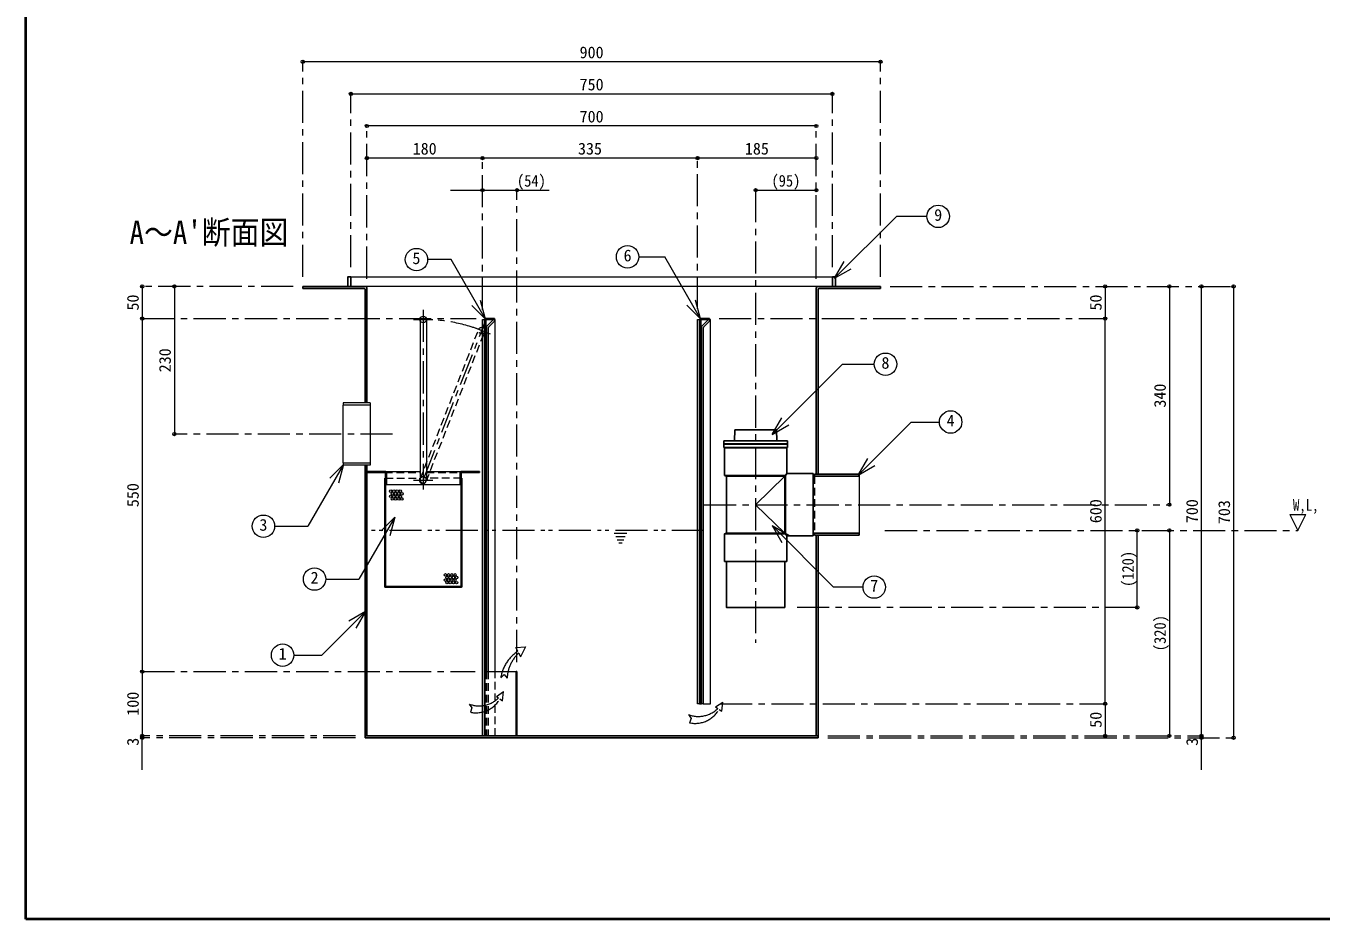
# Model space of a CAD drawing. Units: millimetres at full size, sheet at 1:10. Extents: x -2046 to 2004, y -1413 to 1397.
# Drawn here: x -2046 to -29, y -1413 to -22 of the extents above; entities that cross this region are included whole.
import ezdxf
from ezdxf.enums import TextEntityAlignment as Align

# ---------------------------------------------------------------- set-up
doc = ezdxf.new("R2010")
doc.units = ezdxf.units.MM
doc.header["$LTSCALE"] = 10
doc.header["$PDMODE"] = 32
doc.header["$PDSIZE"] = 5
for name, pattern in [('CHAIN1', [8, 5, -1, 1, -1]), ('DASHED1', [1.8, 1.2, -0.6]), ('DOUBLE_CHAIN1', [8.8, 5, -1, 0.6, -0.6, 0.6, -1])]:
    doc.linetypes.add(name, pattern=pattern)
doc.layers.add('0-6_補助線', color=4, linetype='Continuous', lineweight=9)
doc.styles.add('ＭＳ ゴシック', font='')
doc.styles.get('ＭＳ ゴシック').set_extended_font_data('MS Gothic')

msp = doc.modelspace()

# ---------------------------------------------------------------- linework, layer by layer
at = {"layer": '0-6_補助線', "color": 1, "lineweight": 40}
for p, q in [((-2046.21, -1413.32), (-2046.21, 1396.68)), ((2003.79, -1413.32), (-2046.21, -1413.32))]:
    msp.add_line(p, q, dxfattribs=at)
at = {"layer": '0-6_補助線'}
for p, q in [((-714.96, -77.82), (-1614.96, -77.82)), ((-1539.96, -127.82), (-789.96, -127.82)), ((-814.96, -177.82), (-1514.96, -177.82)), ((-1334.96, -227.82), (-1514.96, -227.82)), ((-999.96, -227.82), (-1334.96, -227.82)), ((-814.96, -227.82), (-999.96, -227.82)), ((-1384.96, -277.82), (-1231.21, -277.82)), ((-909.46, -277.82), (-814.96, -277.82)), ((-1539.96, -412.82), (-789.96, -412.82)), ((-1864.96, -427.82), (-1864.96, -477.82)), ((-1814.96, -427.82), (-1814.96, -657.82)), ((-811.96, -427.82), (-1517.96, -427.82)), ((-364.96, -427.82), (-364.96, -477.82)), ((-264.96, -427.82), (-264.96, -767.82)), ((-214.96, -1127.82), (-214.96, -427.82)), ((-164.96, -427.82), (-164.96, -1130.82)), ((-1864.96, -477.82), (-1864.96, -1027.82)), ((-1331.96, -479.32), (-1331.21, -479.32)), ((-1316.21, -479.32), (-1314.96, -479.32)), ((-1314.96, -1027.82), (-1314.96, -479.32)), ((-996.96, -479.32), (-996.21, -479.32)), ((-981.21, -479.32), (-979.96, -479.32)), ((-979.96, -1077.82), (-979.96, -479.32)), ((-364.96, -1077.82), (-364.96, -477.82)), ((-1486.21, -716.32), (-1432.21, -716.32)), ((-1422.21, -716.32), (-1368.21, -716.32)), ((-1484.71, -736.32), (-1369.71, -736.32)), ((-314.96, -927.82), (-314.96, -807.82)), ((-264.96, -807.82), (-264.96, -1127.82)), ((-1864.96, -1027.82), (-1864.96, -1127.82)), ((-996.96, -1077.82), (-996.21, -1077.82)), ((-994.71, -1077.82), (-993.96, -1077.82)), ((-990.96, -1077.82), (-979.96, -1077.82)), ((-364.96, -1077.82), (-364.96, -1127.82)), ((-1864.96, -1180.82), (-1864.96, -1127.82)), ((-214.96, -1180.82), (-214.96, -1127.82))]:
    msp.add_line(p, q, dxfattribs=at)
at = {"layer": '0-6_補助線', "linetype": 'CHAIN1'}
for p, q in [((-1614.96, -412.82), (-1614.96, -77.82)), ((-714.96, -412.82), (-714.96, -77.82)), ((-1539.96, -397.82), (-1539.96, -127.82)), ((-789.96, -397.82), (-789.96, -127.82)), ((-1514.96, -415.82), (-1514.96, -177.82)), ((-814.96, -415.82), (-814.96, -177.82)), ((-1334.96, -464.32), (-1334.96, -227.82)), ((-999.96, -462.82), (-999.96, -227.82)), ((-1281.21, -1012.82), (-1281.21, -277.82)), ((-909.46, -277.82), (-909.46, -982.82)), ((-1629.96, -427.82), (-1864.96, -427.82)), ((-699.96, -427.82), (-164.96, -427.82)), ((-1864.96, -477.82), (-1344.71, -477.82)), ((-1442.21, -479.32), (-1412.21, -479.32)), ((-1427.21, -464.32), (-1427.21, -744.32)), ((-1427.21, -729.32), (-1330.75, -482.5)), ((-966.21, -477.82), (-364.96, -477.82)), ((-1322.24, -501.93), (-1350.18, -491.01)), ((-1474.96, -657.82), (-1814.96, -657.82)), ((-1442.21, -729.32), (-1412.21, -729.32)), ((-989.96, -767.82), (-264.96, -767.82)), ((-707.96, -807.82), (-64.96, -807.82)), ((-314.96, -927.82), (-848.96, -927.82)), ((-1864.96, -1027.82), (-1346.21, -1027.82)), ((-964.96, -1077.82), (-364.96, -1077.82)), ((-1532.96, -1127.82), (-1864.96, -1127.82)), ((-796.96, -1127.82), (-214.96, -1127.82)), ((-1532.96, -1130.82), (-1864.96, -1130.82)), ((-796.96, -1130.82), (-164.96, -1130.82))]:
    msp.add_line(p, q, dxfattribs=at)
at = {"layer": '0-6_補助線', "color": 7, "lineweight": 18}
for p, q in [((-786.69, -415.13), (-690.14, -318.58)), ((-642.54, -318.58), (-690.14, -318.58)), ((-1091.42, -381.69), (-1051, -381.69)), ((-995.18, -478.38), (-1051, -381.69)), ((-1383.92, -385.99), (-1420.38, -385.99)), ((-1330.46, -478.59), (-1383.92, -385.99)), ((-786.69, -415.13), (-771.69, -389.15)), ((-786.69, -415.13), (-760.71, -400.13)), ((-1330.46, -478.59), (-1351.67, -457.38)), ((-1330.46, -478.59), (-1338.22, -449.61)), ((-995.18, -478.38), (-1016.39, -457.16)), ((-995.18, -478.38), (-1002.95, -449.4)), ((-1432.21, -479.32), (-1432.21, -729.32)), ((-1422.21, -479.32), (-1422.21, -729.32)), ((-1334.96, -479.32), (-1331.96, -479.32)), ((-1334.96, -1127.82), (-1334.96, -479.32)), ((-1331.96, -1127.82), (-1331.96, -479.32)), ((-1328.08, -489.44), (-1317.96, -479.32)), ((-1325.52, -491.12), (-1315.84, -481.44)), ((-1317.96, -479.32), (-1315.84, -481.44)), ((-996.96, -1077.82), (-996.96, -479.32)), ((-993.08, -489.44), (-982.96, -479.32)), ((-990.52, -491.12), (-980.84, -481.44)), ((-982.96, -479.32), (-980.84, -481.44)), ((-1328.96, -491.56), (-1328.96, -1027.82)), ((-1325.96, -492.18), (-1325.96, -1027.82)), ((-993.96, -491.56), (-993.96, -1077.82)), ((-990.96, -492.18), (-990.96, -1077.82)), ((-1551.96, -702.82), (-1551.96, -612.82)), ((-1509.96, -612.82), (-1509.96, -702.82)), ((-883.59, -658.38), (-868.59, -632.4)), ((-883.59, -658.38), (-857.61, -643.38)), ((-1551.49, -705.01), (-1607.11, -801.35)), ((-1551.49, -705.01), (-1572.71, -726.23)), ((-1551.49, -705.01), (-1559.26, -733.99)), ((-749.9, -721.69), (-734.9, -695.71)), ((-749.9, -721.69), (-723.92, -706.69)), ((-747.96, -723.32), (-747.96, -812.32)), ((-77.46, -782.82), (-64.96, -807.82)), ((-77.46, -782.82), (-52.46, -782.82)), ((-64.96, -807.82), (-52.46, -782.82)), ((-1658.76, -801.35), (-1607.11, -801.35)), ((-1471.74, -787.25), (-1527.36, -883.59)), ((-1471.74, -787.25), (-1492.95, -808.46)), ((-1471.74, -787.25), (-1479.5, -816.23)), ((-883.64, -800.44), (-868.64, -826.43)), ((-883.64, -800.44), (-857.66, -815.44)), ((-883.64, -800.44), (-788.01, -896.07)), ((-1579.01, -883.59), (-1527.36, -883.59)), ((-742.18, -896.07), (-788.01, -896.07)), ((-1517.08, -934.27), (-1584.97, -1002.16)), ((-1517.08, -934.27), (-1543.06, -949.27)), ((-1517.08, -934.27), (-1532.08, -960.26)), ((-1628.81, -1002.16), (-1584.97, -1002.16)), ((-1331.21, -1027.82), (-1331.21, -1127.82)), ((-1329.71, -1027.82), (-1282.71, -1027.82)), ((-996.96, -1077.82), (-999.96, -1077.82)), ((-990.96, -1077.82), (-993.96, -1077.82))]:
    msp.add_line(p, q, dxfattribs=at)
at = {"layer": '0-6_補助線', "color": 5, "lineweight": 25}
for p, q in [((-1539.96, -412.82), (-1539.96, -427.82)), ((-789.96, -412.82), (-789.96, -427.82)), ((-789.96, -412.82), (-784.96, -412.82)), ((-784.96, -427.82), (-784.96, -412.82)), ((-1614.96, -430.82), (-1614.96, -427.82)), ((-1517.96, -427.82), (-1614.96, -427.82)), ((-1519.46, -430.82), (-1614.96, -430.82)), ((-1517.96, -432.32), (-1517.96, -609.32)), ((-1514.96, -430.82), (-1514.96, -609.32)), ((-814.96, -430.82), (-814.96, -720.32)), ((-811.96, -427.82), (-714.96, -427.82)), ((-811.96, -432.32), (-811.96, -720.32)), ((-810.46, -430.82), (-714.96, -430.82)), ((-714.96, -430.82), (-714.96, -427.82)), ((-1331.21, -479.32), (-1331.21, -1027.82)), ((-1329.71, -477.82), (-1316.21, -477.82)), ((-1329.71, -480.07), (-1329.71, -1027.82)), ((-1328.96, -479.32), (-1316.21, -479.32)), ((-1316.21, -477.82), (-1316.21, -479.32)), ((-996.21, -479.32), (-996.21, -1077.82)), ((-994.71, -477.82), (-981.21, -477.82)), ((-994.71, -480.07), (-994.71, -1077.82)), ((-993.96, -479.32), (-981.21, -479.32)), ((-981.21, -477.82), (-981.21, -479.32)), ((-942.46, -668.32), (-941.96, -651.32)), ((-876.96, -651.32), (-941.96, -651.32)), ((-876.46, -668.32), (-876.96, -651.32)), ((-859.96, -668.32), (-958.96, -668.32)), ((-958.96, -668.32), (-958.96, -672.82)), ((-958.96, -672.82), (-859.96, -672.82)), ((-958.96, -673.32), (-859.96, -673.32)), ((-958.96, -678.82), (-958.96, -673.32)), ((-958.96, -678.82), (-859.96, -678.82)), ((-957.96, -679.32), (-860.96, -679.32)), ((-957.96, -722.32), (-957.96, -679.32)), ((-860.96, -679.32), (-860.96, -719.32)), ((-859.96, -668.32), (-859.96, -672.82)), ((-859.96, -678.82), (-859.96, -673.32)), ((-1517.96, -706.32), (-1517.96, -1130.82)), ((-1514.96, -706.32), (-1514.96, -1127.82)), ((-1514.71, -716.32), (-1514.71, -717.82)), ((-1486.21, -716.32), (-1514.71, -716.32)), ((-1486.96, -717.82), (-1514.71, -717.82)), ((-1487.21, -726.32), (-1486.21, -726.32)), ((-1487.21, -895.32), (-1487.21, -726.32)), ((-1486.21, -894.82), (-1486.21, -718.57)), ((-1484.71, -717.82), (-1484.71, -736.32)), ((-1369.71, -717.82), (-1369.71, -736.32)), ((-1368.21, -716.32), (-1339.71, -716.32)), ((-1368.21, -894.82), (-1368.21, -718.57)), ((-1368.21, -726.32), (-1367.21, -726.32)), ((-1367.46, -717.82), (-1339.71, -717.82)), ((-1367.21, -895.32), (-1367.21, -726.32)), ((-1339.71, -717.82), (-1339.71, -716.32)), ((-957.96, -722.32), (-862.96, -722.32)), ((-954.96, -723.32), (-957.96, -722.32)), ((-954.96, -723.32), (-863.96, -723.32)), ((-954.96, -723.32), (-954.96, -812.32)), ((-863.96, -723.32), (-862.96, -722.32)), ((-863.96, -723.32), (-863.96, -812.32)), ((-860.96, -719.32), (-862.96, -722.32)), ((-862.96, -722.32), (-862.96, -813.32)), ((-819.96, -719.32), (-860.96, -719.32)), ((-819.96, -719.32), (-819.96, -816.32)), ((-819.96, -723.32), (-747.96, -723.32)), ((-817.96, -720.32), (-747.96, -720.32)), ((-817.96, -720.32), (-817.96, -723.32)), ((-747.96, -720.32), (-747.96, -723.32)), ((-1486.21, -736.32), (-1484.71, -736.32)), ((-1369.71, -736.32), (-1368.21, -736.32)), ((-954.96, -812.32), (-957.96, -813.32)), ((-957.96, -813.32), (-862.96, -813.32)), ((-957.96, -813.32), (-957.96, -856.32)), ((-954.96, -812.32), (-863.96, -812.32)), ((-863.96, -812.32), (-862.96, -813.32)), ((-860.96, -816.32), (-862.96, -813.32)), ((-860.96, -816.32), (-860.96, -856.32)), ((-819.96, -816.32), (-860.96, -816.32)), ((-747.96, -812.32), (-819.96, -812.32)), ((-817.96, -812.32), (-817.96, -815.32)), ((-817.96, -815.32), (-747.96, -815.32)), ((-814.96, -1127.82), (-814.96, -815.32)), ((-811.96, -815.32), (-811.96, -1130.82)), ((-747.96, -812.32), (-747.96, -815.32)), ((-957.96, -856.32), (-860.96, -856.32)), ((-863.96, -856.32), (-863.96, -927.82)), ((-1368.21, -896.32), (-1486.21, -896.32)), ((-1368.71, -895.32), (-1485.71, -895.32)), ((-1329.71, -1027.82), (-1331.21, -1027.82)), ((-1282.71, -1027.82), (-1282.71, -1127.82)), ((-1281.21, -1027.82), (-1282.71, -1027.82)), ((-1281.21, -1027.82), (-1281.21, -1127.82)), ((-994.71, -1077.82), (-996.21, -1077.82)), ((-811.96, -1127.82), (-1517.96, -1127.82)), ((-811.96, -1130.82), (-1517.96, -1130.82))]:
    msp.add_line(p, q, dxfattribs=at)
at = {"layer": '0-6_補助線', "linetype": 'DASHED1'}
for p, q in [((-1431.87, -727.5), (-1340.87, -494.65)), ((-1422.56, -731.14), (-1331.56, -498.29)), ((-1486.96, -717.82), (-1432.21, -717.82)), ((-1486.21, -726.32), (-1433.21, -726.32)), ((-1433.21, -726.32), (-1433.21, -729.32)), ((-1422.21, -717.82), (-1367.46, -717.82)), ((-1421.21, -726.32), (-1421.21, -729.32)), ((-1368.21, -726.32), (-1421.21, -726.32)), ((-817.96, -723.32), (-817.96, -812.32)), ((-1329.71, -1027.82), (-1329.71, -1127.82)), ((-1328.96, -1027.82), (-1328.96, -1127.82)), ((-1325.96, -1027.82), (-1325.96, -1127.82)), ((-1314.96, -1127.82), (-1314.96, -1027.82))]:
    msp.add_line(p, q, dxfattribs=at)
at = {"layer": '0-6_補助線', "color": 5, "lineweight": 18}
for p, q in [((-1551.96, -609.32), (-1551.96, -612.82)), ((-1509.96, -609.32), (-1551.96, -609.32)), ((-1509.96, -612.82), (-1551.96, -612.82)), ((-1509.96, -609.32), (-1509.96, -612.82)), ((-1551.96, -702.82), (-1551.96, -706.32)), ((-1551.96, -702.82), (-1509.96, -702.82)), ((-1509.96, -702.82), (-1509.96, -706.32)), ((-1509.96, -706.32), (-1551.96, -706.32))]:
    msp.add_line(p, q, dxfattribs=at)
at = {"layer": '0-6_補助線', "linetype": 'DOUBLE_CHAIN1'}
for p, q in [((-989.96, -807.82), (-1514.96, -807.82)), ((-1109.96, -812.82), (-1129.96, -812.82)), ((-1112.46, -817.82), (-1127.46, -817.82)), ((-1114.96, -822.82), (-1124.96, -822.82)), ((-1117.46, -827.82), (-1122.46, -827.82)), ((-1280.03, -996.04), (-1283.08, -990.29)), ((-1278.36, -998.82), (-1275.5, -1005)), ((-1313.33, -1066.43), (-1302.15, -1058.8)), ((-1313.33, -1066.43), (-1309.86, -1068.84)), ((-1303.64, -1073.14), (-1302.15, -1058.8)), ((-1307.82, -1070.25), (-1303.64, -1073.14)), ((-971.89, -1082.91), (-960.71, -1075.27)), ((-971.89, -1082.91), (-968.42, -1085.31)), ((-966.38, -1086.72), (-962.2, -1089.62)), ((-962.2, -1089.62), (-960.71, -1075.27))]:
    msp.add_line(p, q, dxfattribs=at)
at = {"layer": '0-6_補助線', "color": 5, "lineweight": 25}
for points in [[(-1544.96, -427.82), (-1544.96, -412.82), (-1539.96, -412.82)], [(-954.96, -856.32), (-954.96, -927.82), (-863.96, -927.82)]]:
    msp.add_lwpolyline(points, dxfattribs=at)
at = {"layer": '0-6_補助線', "color": 7, "lineweight": 18}
for points in [[(-999.96, -1077.82), (-999.96, -479.32), (-996.96, -479.32)], [(-883.59, -658.38), (-774.19, -548.97), (-724.72, -548.97)], [(-749.9, -721.69), (-667.17, -638.96), (-623.16, -638.96)]]:
    msp.add_lwpolyline(points, dxfattribs=at)
at = {"layer": '0-6_補助線'}
msp.add_lwpolyline([(-863.96, -723.32), (-909.46, -767.82), (-863.96, -812.32)], dxfattribs=at)
at = {"layer": '0-6_補助線', "linetype": 'DOUBLE_CHAIN1'}
for points in [[(-1283.08, -990.29), (-1267.92, -989.38), (-1275.5, -1005)], [(-1306.43, -1037.47), (-1301.31, -1032.46), (-1296.56, -1037.75)], [(-1355.72, -1078.37), (-1351.45, -1084.23), (-1353.88, -1091.04)], [(-1014.29, -1094.84), (-1010.01, -1100.7), (-1012.45, -1107.52)]]:
    msp.add_lwpolyline(points, dxfattribs=at)
at = {"layer": '0-6_補助線', "color": 7, "lineweight": 18}
for centre in [(-625.04, -318.58), (-1437.88, -385.99), (-1108.92, -381.69), (-707.22, -548.97), (-605.66, -638.96), (-1676.26, -801.35), (-1596.51, -883.59), (-724.68, -896.07), (-1646.31, -1002.16)]:
    msp.add_circle(centre, 17.5, dxfattribs=at)
at = {"layer": '0-6_補助線', "color": 5, "lineweight": 18}
msp.add_circle((-1427.21, -479.32), 5, dxfattribs=at)
at = {"layer": '0-6_補助線', "linetype": 'DASHED1'}
msp.add_circle((-1336.21, -496.47), 5, dxfattribs=at)
at = {"layer": '0-6_補助線'}
for centre in [(-1477.95, -746.8), (-1472.95, -746.8), (-1467.95, -746.8), (-1462.95, -746.8), (-1477.95, -754.8), (-1475.45, -750.8), (-1475.45, -758.8), (-1472.95, -754.8), (-1470.45, -750.8), (-1470.45, -758.8), (-1467.95, -754.8), (-1465.45, -750.8), (-1465.45, -758.8), (-1462.95, -754.8), (-1460.45, -750.8), (-1460.45, -758.8), (-1392.74, -877.2), (-1392.74, -885.2), (-1390.24, -881.2), (-1390.24, -889.2), (-1387.74, -877.2), (-1387.74, -885.2), (-1385.24, -881.2), (-1385.24, -889.2), (-1382.74, -877.2), (-1382.74, -885.2), (-1380.24, -881.2), (-1380.24, -889.2), (-1377.74, -877.2), (-1377.74, -885.2), (-1375.24, -881.2), (-1375.24, -889.2)]:
    msp.add_circle(centre, 2, dxfattribs=at)
at = {"layer": '0-6_補助線', "color": 5, "lineweight": 25}
for centre, radius, start, end in [((-1519.46, -432.32), 1.5, 0, 90), ((-1517.96, -430.82), 3, 0, 90), ((-811.96, -430.82), 3, 90, 180), ((-810.46, -432.32), 1.5, 90, 180), ((-1329.71, -479.32), 1.5, 90, 180), ((-1328.96, -480.07), 0.75, 90, 180), ((-994.71, -479.32), 1.5, 90, 180), ((-993.96, -480.07), 0.75, 90, 180), ((-1486.96, -718.57), 0.75, 0, 90), ((-1486.21, -717.82), 1.5, 0, 90), ((-1368.21, -717.82), 1.5, 90, 180), ((-1367.46, -718.57), 0.75, 90, 180), ((-1486.21, -895.32), 1, 180, 270), ((-1485.71, -894.82), 0.5, 180, 270), ((-1368.71, -894.82), 0.5, 270, 0), ((-1368.21, -895.32), 1, 270, 0)]:
    msp.add_arc(centre, radius, start, end, dxfattribs=at)
at = {"layer": '0-6_補助線', "linetype": 'CHAIN1'}
msp.add_arc((-1427.21, -729.32), 250, 68.65395, 90, dxfattribs=at)
at = {"layer": '0-6_補助線', "color": 7, "lineweight": 18}
for centre, radius, start, end in [((-1325.96, -491.56), 3, 135, 180), ((-1324.46, -492.18), 1.5, 135, 180), ((-990.96, -491.56), 3, 135, 180), ((-989.46, -492.18), 1.5, 135, 180), ((-1427.21, -729.32), 5, 180, 0)]:
    msp.add_arc(centre, radius, start, end, dxfattribs=at)
at = {"layer": '0-6_補助線', "linetype": 'DASHED1'}
for radius, start, end in [(5, 0, 180), (6, 180, 0)]:
    msp.add_arc((-1427.21, -729.32), radius, start, end, dxfattribs=at)
at = {"layer": '0-6_補助線', "linetype": 'DOUBLE_CHAIN1'}
for centre, radius, start, end in [((-1245.61, -1047.1), 61.59, 123.98307, 170.99646), ((-1240.31, -1040.33), 56.31, 132.51176, 177.36854), ((-1340.31, -1037.41), 43.76, 249.37581, 314.10079), ((-1345.04, -1049.2), 42.76, 258.06872, 330.51954), ((-998.87, -1053.89), 43.76, 249.37581, 314.10079), ((-1003.61, -1065.68), 42.76, 258.06872, 330.51954)]:
    msp.add_arc(centre, radius, start, end, dxfattribs=at)
at = {"layer": '0-6_補助線', "color": 1}
for p in [(-1614.96, -77.82), (-714.96, -77.82), (-1539.96, -127.82), (-789.96, -127.82), (-1514.96, -177.82), (-814.96, -177.82), (-1514.96, -227.82), (-1334.96, -227.82), (-999.96, -227.82), (-814.96, -227.82), (-1334.96, -277.82), (-1281.21, -277.82), (-909.46, -277.82), (-814.96, -277.82), (-1864.96, -427.82), (-1814.96, -427.82), (-364.96, -427.82), (-264.96, -427.82), (-214.96, -427.82), (-164.96, -427.82), (-1864.96, -477.82), (-364.96, -477.82), (-1814.96, -657.82), (-264.96, -767.82), (-314.96, -807.82), (-264.96, -807.82), (-314.96, -927.82), (-1864.96, -1027.82), (-364.96, -1077.82), (-1864.96, -1127.82), (-1864.96, -1130.82), (-364.96, -1127.82), (-264.96, -1127.82), (-214.96, -1127.82), (-214.96, -1130.82), (-164.96, -1130.82)]:
    msp.add_point(p, dxfattribs=at)

# ---------------------------------------------------------------- texts
at = {"layer": '0-6_補助線', "color": 7, "style": 'ＭＳ ゴシック'}
for s, p in [('900', (-1183.71, -77.82)), ('750', (-1183.71, -127.82)), ('700', (-1183.71, -177.82)), ('180', (-1443.71, -227.82)), ('335', (-1186.21, -227.82)), ('185', (-926.21, -227.82)), ('9', (-631.29, -331.08)), ('5', (-1444.13, -398.49)), ('6', (-1115.17, -394.19)), ('8', (-713.47, -561.47)), ('4', (-611.91, -651.46)), ('3', (-1682.51, -813.85)), ('2', (-1602.76, -896.09)), ('7', (-730.93, -908.57)), ('1', (-1652.56, -1014.66))]:
    msp.add_text(s, height=18.33, dxfattribs=at).set_placement(p, align=Align.BOTTOM_LEFT)
for s, height, width, p in [('(54)', 18.33, 0.9, (-1281.21, -277.82)), ('(95)', 18.33, 0.9, (-884.71, -277.82)), ("A～A'断面図", 36.66, 0.9, (-1884.71, -372.82)), ('W,L,', 18.33, 0.8, (-72.46, -782.82))]:
    msp.add_text(s, height=height, dxfattribs=dict(at, width=width)).set_placement(p, align=Align.BOTTOM_LEFT)
for s, p in [('50', (-1864.96, -465.32)), ('50', (-364.96, -465.32)), ('230', (-1814.96, -561.57)), ('340', (-264.96, -616.57)), ('550', (-1864.96, -771.57)), ('600', (-364.96, -796.57)), ('700', (-214.96, -796.57)), ('703', (-164.96, -798.07)), ('100', (-1864.96, -1096.57)), ('50', (-364.96, -1115.32)), ('3', (-1864.96, -1143.32)), ('3', (-214.96, -1143.32))]:
    msp.add_text(s, height=18.33, rotation=90, dxfattribs=at).set_placement(p, align=Align.BOTTOM_LEFT)
at = {"layer": '0-6_補助線', "color": 7, "style": 'ＭＳ ゴシック', "width": 0.9}
for s, p in [('(120)', (-314.96, -895.94)), ('(320)', (-264.96, -995.94))]:
    msp.add_text(s, height=18.33, rotation=90, dxfattribs=at).set_placement(p, align=Align.BOTTOM_LEFT)

doc.saveas('drawing.dxf')
